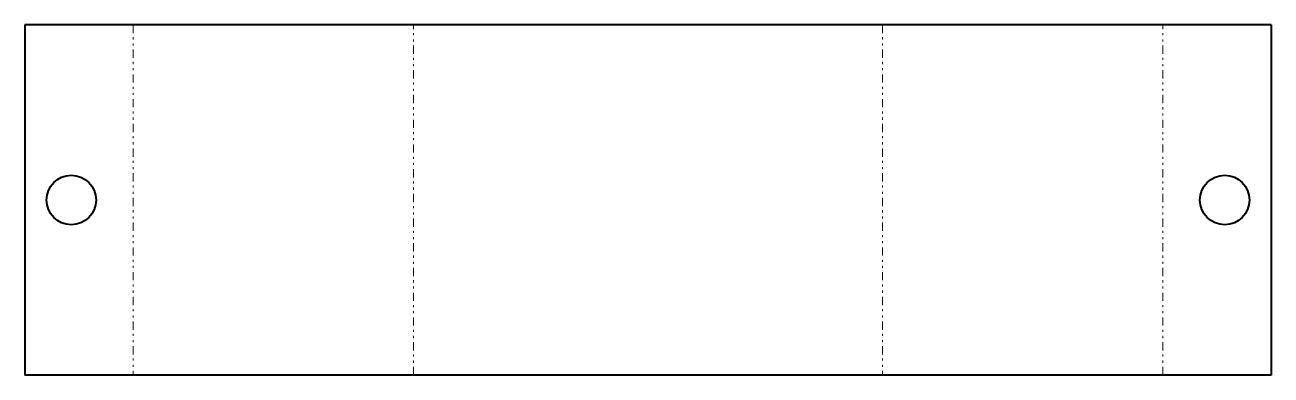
# Model space of a CAD drawing. Header units: millimetres. Extents: x 0 to 605, y 0 to 170.
import ezdxf

# ---------------------------------------------------------------- set-up
doc = ezdxf.new("R2010")
doc.units = ezdxf.units.MM
doc.linetypes.add('K5LT_BASIC', pattern=[0])
doc.linetypes.add('K5LT_CHAIN_LINE_WITH_2_POINTS', pattern=[12, 4, -2, 1, -2, 1, -2])

msp = doc.modelspace()

# ---------------------------------------------------------------- linework, layer by layer
at = {"color": 7, "linetype": 'K5LT_BASIC', "lineweight": 40}
for p, q in [((44.68, 170), (0, 170)), ((0, 170), (0, 0)), ((60.39, 170), (44.68, 170)), ((180.7, 170), (60.39, 170)), ((196.41, 170), (180.7, 170)), ((408.41, 170), (196.41, 170)), ((424.11, 170), (408.41, 170)), ((544.43, 170), (424.11, 170)), ((560.13, 170), (544.43, 170)), ((604.81, 170), (560.13, 170)), ((604.81, 170), (604.81, 0)), ((44.68, 0), (0, 0)), ((60.39, 0), (44.68, 0)), ((180.7, 0), (60.39, 0)), ((196.41, 0), (180.7, 0)), ((408.41, 0), (196.41, 0)), ((424.11, 0), (408.41, 0)), ((544.43, 0), (424.11, 0)), ((560.13, 0), (544.43, 0)), ((604.81, 0), (560.13, 0))]:
    msp.add_line(p, q, dxfattribs=at)
at = {"color": 7, "linetype": 'K5LT_CHAIN_LINE_WITH_2_POINTS', "lineweight": 18}
for p, q in [((52.53, 170), (52.53, 0)), ((188.55, 0), (188.55, 170)), ((416.26, 170), (416.26, 0)), ((552.28, 0), (552.28, 170))]:
    msp.add_line(p, q, dxfattribs=at)
at = {"color": 7, "linetype": 'K5LT_BASIC', "lineweight": 40}
for centre in [(22.5, 85), (582.31, 85)]:
    msp.add_circle(centre, 12, dxfattribs=at)

doc.saveas('drawing.dxf')
